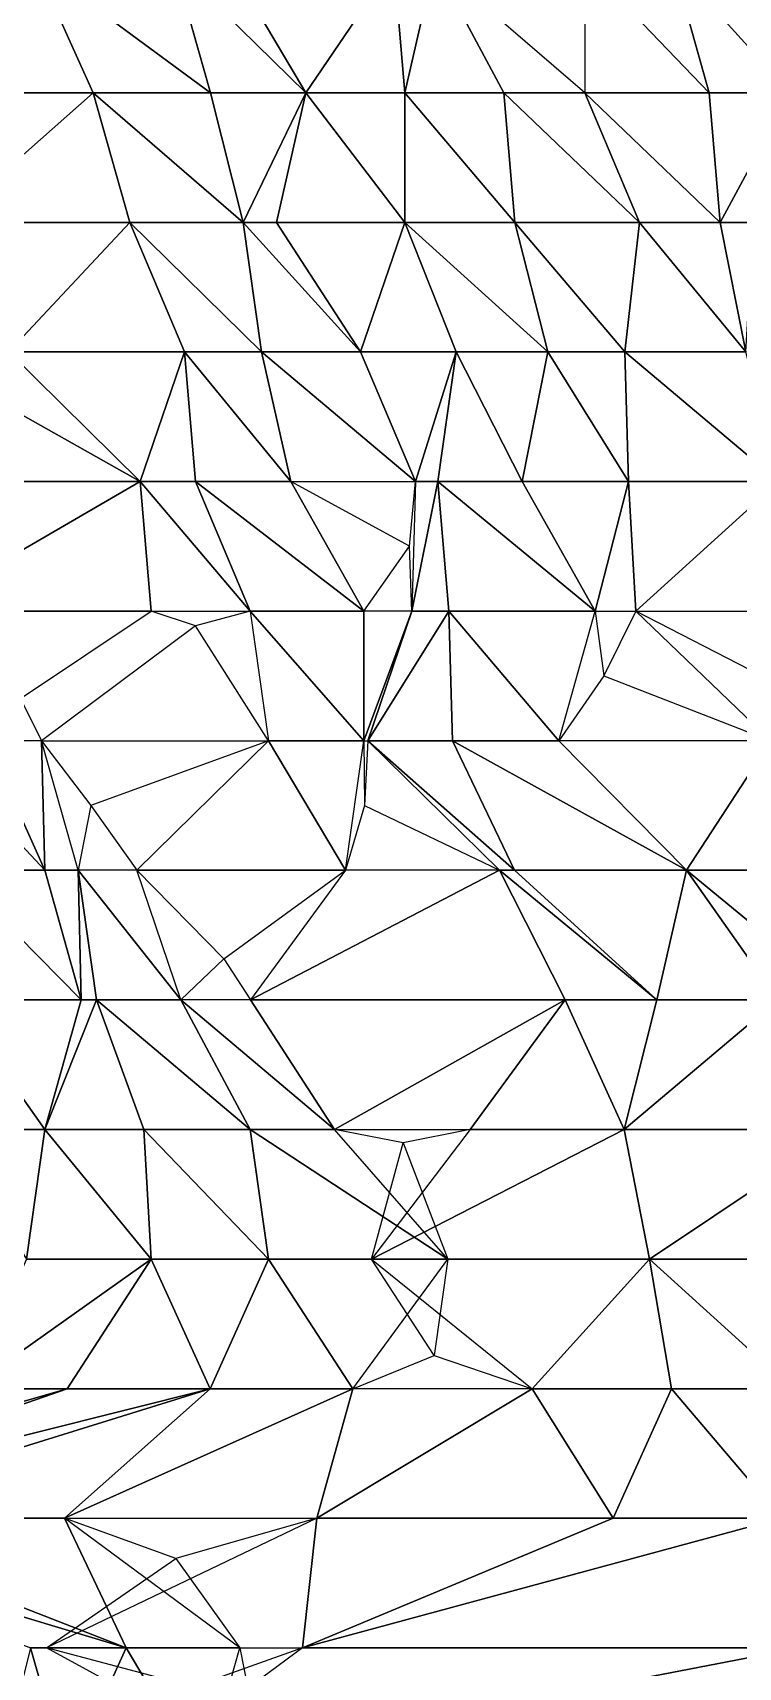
# Model space of a CAD drawing. Header units: metres. Extents: x -317 to 276, y -240 to 234.
# Drawn here: x -45.5 to -12.8, y -42.9 to 32.8 of the extents above; entities that cross this region are included whole.
import ezdxf

# ---------------------------------------------------------------- set-up
doc = ezdxf.new("R2010")
doc.units = ezdxf.units.M

msp = doc.modelspace()

# ---------------------------------------------------------------- linework, layer by layer
for points in [[(-45.408234, 36, -526.2893), (-55.58081, 36, -532.395), (-49.827698, 30, -521.864), (-49.8276, 30.0001, -521.8639)], [(-45.408234, 36, -526.2893), (-49.827698, 30, -521.864), (-42.700897, 30, -521.3335), (-42.700798, 30.0001, -521.3334)], [(-45.408234, 36, -526.2893), (-37.266174, 30, -523.9003), (-38.958282, 36, -526.9977), (-38.958183, 36.0001, -526.99756)], [(-45.408234, 36, -526.2893), (-42.700897, 30, -521.3335), (-37.266174, 30, -523.9003), (-37.266075, 30.0001, -523.9002)], [(-32.84674, 30, -528.32556), (-36.400146, 36, -534.83), (-38.958282, 36, -526.9977), (-38.958183, 36.0001, -526.99756)], [(-32.84674, 30, -528.32556), (-38.958282, 36, -526.9977), (-37.266174, 30, -523.9003), (-37.266075, 30.0001, -523.9002)], [(-28.765717, 36, -533.37024), (-36.400146, 36, -534.83), (-32.84674, 30, -528.32556), (-32.84664, 30.0001, -528.32544)], [(-28.765717, 36, -533.37024), (-32.84674, 30, -528.32556), (-28.258087, 30, -532.44104), (-28.257988, 30.0001, -532.4409)], [(-28.258087, 30, -532.44104), (-26.8844, 36, -542.4415), (-28.765717, 36, -533.37024), (-28.765617, 36.0001, -533.3701)], [(-28.258087, 30, -532.44104), (-23.669434, 30, -536.5565), (-26.8844, 36, -542.4415), (-26.8843, 36.0001, -542.4414)], [(-23.669434, 30, -536.5565), (-19.926819, 30, -542.2207), (-26.8844, 36, -542.4415), (-26.8843, 36.0001, -542.4414)], [(-19.926819, 36, -542.2207), (-14.153687, 30, -544.1681), (-15.845795, 36, -547.26544), (-15.845695, 36.0001, -547.2653)], [(-19.926819, 36, -542.2207), (-19.926819, 30, -542.2207), (-14.153687, 30, -544.1681), (-14.153586, 30.0001, -544.16797)], [(-15.845795, 36, -547.26544), (-10.411072, 30, -549.8323), (-12.610809, 36, -553.85876), (-12.610709, 36.0001, -553.85864)], [(-15.845795, 36, -547.26544), (-14.153687, 30, -544.1681), (-10.411072, 30, -549.8323), (-10.410972, 30.0001, -549.83215)], [(-49.48929, 24, -521.24457), (-42.700897, 30, -521.3335), (-49.827698, 30, -521.864), (-49.8276, 30.0001, -521.8639)], [(-49.48929, 24, -521.24457), (-41.00879, 24, -518.23615), (-42.700897, 30, -521.3335), (-42.700798, 30.0001, -521.3334)], [(-42.700897, 30, -521.3335), (-35.743286, 24, -521.11273), (-37.266174, 30, -523.9003), (-37.266075, 30.0001, -523.9002)], [(-42.700897, 30, -521.3335), (-41.00879, 24, -518.23615), (-35.743286, 24, -521.11273), (-35.743187, 24.0001, -521.1126)], [(-35.743286, 24, -521.11273), (-32.84674, 30, -528.32556), (-37.266174, 30, -523.9003), (-37.266075, 30.0001, -523.9002)], [(-35.743286, 24, -521.11273), (-34.20044, 24, -530.80347), (-32.84674, 30, -528.32556), (-32.84664, 30.0001, -528.32544)], [(-32.84674, 30, -528.32556), (-34.20044, 24, -530.80347), (-28.258087, 24, -532.44104), (-28.257988, 24.0001, -532.4409)], [(-32.84674, 30, -528.32556), (-28.258087, 24, -532.44104), (-28.258087, 30, -532.44104), (-28.257988, 30.0001, -532.4409)], [(-28.258087, 30, -532.44104), (-23.161804, 24, -535.6273), (-23.669434, 30, -536.5565), (-23.669334, 30.0001, -536.5564)], [(-28.258087, 30, -532.44104), (-28.258087, 24, -532.44104), (-23.161804, 24, -535.6273), (-23.161705, 24.0001, -535.6272)], [(-23.669434, 30, -536.5565), (-17.388702, 24, -537.5747), (-19.926819, 30, -542.2207), (-19.92672, 30.0001, -542.2206)], [(-23.669434, 30, -536.5565), (-23.161804, 24, -535.6273), (-17.388702, 24, -537.5747), (-17.388603, 24.0001, -537.5746)], [(-19.926819, 30, -542.2207), (-13.646057, 24, -543.2389), (-14.153687, 30, -544.1681), (-14.153586, 30.0001, -544.16797)], [(-19.926819, 30, -542.2207), (-17.388702, 24, -537.5747), (-13.646057, 24, -543.2389), (-13.645957, 24.0001, -543.2388)], [(-13.646057, 24, -543.2389), (-10.411072, 30, -549.8323), (-14.153687, 30, -544.1681), (-14.153586, 30.0001, -544.16797)], [(-13.646057, 24, -543.2389), (-12.10318, 24, -552.92957), (-10.411072, 30, -549.8323), (-10.410972, 30.0001, -549.83215)], [(-46.612732, 18, -515.97906), (-41.00879, 24, -518.23615), (-49.48929, 24, -521.24457), (-49.48919, 24.0001, -521.24445)], [(-46.612732, 18, -515.97906), (-38.470673, 18, -513.59015), (-41.00879, 24, -518.23615), (-41.00869, 24.0001, -518.236)], [(-41.00879, 24, -518.23615), (-34.897247, 18, -519.564), (-35.743286, 24, -521.11273), (-35.743187, 24.0001, -521.1126)], [(-41.00879, 24, -518.23615), (-38.470673, 18, -513.59015), (-34.897247, 18, -519.564), (-34.89715, 18.0001, -519.5639)], [(-30.308624, 18, -523.67957), (-34.20044, 24, -530.80347), (-35.743286, 24, -521.11273), (-35.743187, 24.0001, -521.1126)], [(-30.308624, 18, -523.67957), (-35.743286, 24, -521.11273), (-34.897247, 18, -519.564), (-34.89715, 18.0001, -519.5639)], [(-28.258087, 24, -532.44104), (-34.20044, 24, -530.80347), (-30.308624, 18, -523.67957), (-30.308525, 18.0001, -523.67944)], [(-28.258087, 24, -532.44104), (-30.308624, 18, -523.67957), (-25.88916, 18, -528.10474), (-25.889061, 18.0001, -528.1046)], [(-28.258087, 24, -532.44104), (-21.638916, 18, -532.8397), (-23.161804, 24, -535.6273), (-23.161705, 24.0001, -535.6272)], [(-28.258087, 24, -532.44104), (-25.88916, 18, -528.10474), (-21.638916, 18, -532.8397), (-21.638817, 18.0001, -532.8396)], [(-23.161804, 24, -535.6273), (-18.065521, 18, -538.8136), (-17.388702, 24, -537.5747), (-17.388603, 24.0001, -537.5746)], [(-23.161804, 24, -535.6273), (-21.638916, 18, -532.8397), (-18.065521, 18, -538.8136), (-18.065422, 18.0001, -538.8135)], [(-17.388702, 24, -537.5747), (-18.065521, 18, -538.8136), (-12.461609, 18, -541.07074), (-12.461509, 18.0001, -541.0706)], [(-17.388702, 24, -537.5747), (-12.461609, 18, -541.07074), (-13.646057, 24, -543.2389), (-13.645957, 24.0001, -543.2388)], [(-12.461609, 18, -541.07074), (-12.10318, 24, -552.92957), (-13.646057, 24, -543.2389), (-13.645957, 24.0001, -543.2388)], [(-40.52121, 12, -504.8286), (-46.612732, 18, -515.97906), (-51.201385, 18, -511.8636), (-51.201286, 18.0001, -511.8635)], [(-40.52121, 12, -504.8286), (-51.201385, 18, -511.8636), (-48.66327, 12, -507.21756), (-48.66317, 12.0001, -507.21747)], [(-38.470673, 18, -513.59015), (-46.612732, 18, -515.97906), (-40.52121, 12, -504.8286), (-40.52111, 12.0001, -504.82852)], [(-38.470673, 18, -513.59015), (-40.52121, 12, -504.8286), (-37.963043, 12, -512.66095), (-37.962944, 12.0001, -512.6608)], [(-38.470673, 18, -513.59015), (-33.54358, 12, -517.0862), (-34.897247, 18, -519.564), (-34.89715, 18.0001, -519.5639)], [(-38.470673, 18, -513.59015), (-37.963043, 12, -512.66095), (-33.54358, 12, -517.0862), (-33.54348, 12.0001, -517.08606)], [(-34.897247, 18, -519.564), (-27.770477, 12, -519.0335), (-30.308624, 18, -523.67957), (-30.308525, 18.0001, -523.67944)], [(-34.897247, 18, -519.564), (-33.54358, 12, -517.0862), (-27.770477, 12, -519.0335), (-27.770378, 12.0001, -519.0334)], [(-27.770477, 12, -519.0335), (-25.88916, 18, -528.10474), (-30.308624, 18, -523.67957), (-30.308525, 18.0001, -523.67944)], [(-27.770477, 12, -519.0335), (-26.735199, 12, -529.65344), (-25.88916, 18, -528.10474), (-25.889061, 18.0001, -528.1046)], [(-25.88916, 18, -528.10474), (-26.735199, 12, -529.65344), (-22.823364, 12, -535.0079), (-22.823265, 12.0001, -535.00775)], [(-25.88916, 18, -528.10474), (-22.823364, 12, -535.0079), (-21.638916, 18, -532.8397), (-21.638817, 18.0001, -532.8396)], [(-21.638916, 18, -532.8397), (-22.823364, 12, -535.0079), (-17.896332, 12, -538.5039), (-17.896233, 12.0001, -538.5038)], [(-21.638916, 18, -532.8397), (-17.896332, 12, -538.5039), (-18.065521, 18, -538.8136), (-18.065422, 18.0001, -538.8135)], [(-18.065521, 18, -538.8136), (-10.938721, 12, -538.2831), (-12.461609, 18, -541.07074), (-12.461509, 18.0001, -541.0706)], [(-18.065521, 18, -538.8136), (-17.896332, 12, -538.5039), (-10.938721, 12, -538.2831), (-10.938621, 12.0001, -538.28296)], [(-50.862976, 6, -511.2441), (-40.01358, 6, -503.8994), (-40.52121, 12, -504.8286), (-40.52111, 12.0001, -504.82852)], [(-50.862976, 6, -511.2441), (-40.52121, 12, -504.8286), (-48.66327, 12, -507.21756), (-48.66317, 12.0001, -507.21747)], [(-40.52121, 12, -504.8286), (-35.424896, 6, -508.0149), (-37.963043, 12, -512.66095), (-37.962944, 12.0001, -512.6608)], [(-40.52121, 12, -504.8286), (-40.01358, 6, -503.8994), (-35.424896, 6, -508.0149), (-35.424797, 6.0001, -508.0148)], [(-30.159393, 6, -510.89148), (-33.54358, 12, -517.0862), (-37.963043, 12, -512.66095), (-37.962944, 12.0001, -512.6608)], [(-30.159393, 6, -510.89148), (-37.963043, 12, -512.66095), (-35.424896, 6, -508.0149), (-35.424797, 6.0001, -508.0148)], [(-30.159393, 6, -510.89148), (-28.04538, 9, -518.9408), (-33.54358, 12, -517.0862), (-33.54348, 12.0001, -517.08606)], [(-27.770477, 12, -519.0335), (-27.939697, 6, -519.34326), (-28.04538, 9, -518.9408), (-28.04528, 9.0001, -518.9407)], [(-27.939697, 6, -519.34326), (-26.22757, 6, -528.72424), (-26.735199, 12, -529.65344), (-26.7351, 12.0001, -529.6533)], [(-27.939697, 6, -519.34326), (-26.735199, 12, -529.65344), (-27.770477, 12, -519.0335), (-27.770378, 12.0001, -519.0334)], [(-19.439209, 6, -528.8132), (-22.823364, 12, -535.0079), (-26.735199, 12, -529.65344), (-26.7351, 12.0001, -529.6533)], [(-19.439209, 6, -528.8132), (-26.735199, 12, -529.65344), (-26.22757, 6, -528.72424), (-26.22747, 6.0001, -528.7241)], [(-19.439209, 6, -528.8132), (-17.896332, 12, -538.5039), (-22.823364, 12, -535.0079), (-22.823265, 12.0001, -535.00775)], [(-19.439209, 6, -528.8132), (-17.557892, 6, -537.8844), (-17.896332, 12, -538.5039), (-17.896233, 12.0001, -538.5038)], [(-17.557892, 6, -537.8844), (-10.938721, 12, -538.2831), (-17.896332, 12, -538.5039), (-17.896233, 12.0001, -538.5038)], [(-17.557892, 6, -537.8844), (-8.908234, 6, -534.5663), (-10.938721, 12, -538.2831), (-10.938621, 12.0001, -538.28296)], [(-50.862976, 6, -511.2441), (-46.065033, 1.959198, -508.71906), (-40.01358, 6, -503.8994), (-40.01348, 6.0001, -503.89932)], [(-37.960968, 5.314285, -506.39966), (-45.089844, 0, -513.19147), (-34.578857, 0, -506.46625), (-34.57876, 0.0001, -506.46616)], [(-35.424896, 6, -508.0149), (-37.960968, 5.314285, -506.39966), (-40.01358, 6, -503.8994), (-40.01348, 6.0001, -503.89932)], [(-35.424896, 6, -508.0149), (-30.159393, 0, -510.89148), (-30.159393, 6, -510.89148), (-30.159294, 6.0001, -510.8914)], [(-35.424896, 6, -508.0149), (-34.578857, 0, -506.46625), (-30.159393, 0, -510.89148), (-30.159294, 0.0001, -510.8914)], [(-30.159393, 0, -510.89148), (-29.970215, 0, -523.06006), (-27.939697, 6, -519.34326), (-27.939598, 6.0001, -519.34314)], [(-30.159393, 0, -510.89148), (-27.939697, 6, -519.34326), (-30.159393, 6, -510.89148), (-30.159294, 6.0001, -510.8914)], [(-29.970215, 0, -523.06006), (-26.05838, 0, -528.4145), (-26.22757, 6, -528.72424), (-26.22747, 6.0001, -528.7241)], [(-29.970215, 0, -523.06006), (-26.22757, 6, -528.72424), (-27.939697, 6, -519.34326), (-27.939598, 6.0001, -519.34314)], [(-26.22757, 6, -528.72424), (-21.131287, 0, -531.9105), (-19.439209, 6, -528.8132), (-19.43911, 6.0001, -528.81305)], [(-26.22757, 6, -528.72424), (-26.05838, 0, -528.4145), (-21.131287, 0, -531.9105), (-21.131187, 0.0001, -531.9104)], [(-19.439209, 6, -528.8132), (-19.03894, 3, -530.7432), (-21.131287, 0, -531.9105), (-21.131187, 0.0001, -531.9104)], [(-11.29718, 0, -526.4242), (-17.557892, 6, -537.8844), (-19.03894, 3, -530.7432), (-19.038841, 3.0001, -530.7431)], [(-11.29718, 0, -526.4242), (-11.739014, 3, -535.6522), (-17.557892, 6, -537.8844), (-17.557793, 6.0001, -537.8843)], [(-46.065033, 1.959198, -508.71906), (-45.089844, 0, -513.19147), (-47.64801, 0, -505.35913), (-47.64791, 0.0001, -505.35904)], [(-50.544556, 0, -498.1463), (-44.940674, -6, -500.40338), (-47.64801, 0, -505.35913), (-47.64791, 0.0001, -505.35904)], [(-50.544556, 0, -498.1463), (-49.190887, -6, -495.66846), (-44.940674, -6, -500.40338), (-44.940575, -5.9999, -500.4033)], [(-44.940674, -6, -500.40338), (-45.089844, 0, -513.19147), (-47.64801, 0, -505.35913), (-47.64791, 0.0001, -505.35904)], [(-44.940674, -6, -500.40338), (-43.397766, -6, -510.09412), (-45.089844, 0, -513.19147), (-45.089745, 0.0001, -513.19135)], [(-43.397766, -6, -510.09412), (-45.089844, 0, -513.19147), (-42.80484, -3, -511.72946), (-42.80474, -2.9999, -511.72937)], [(-34.578857, 0, -506.46625), (-42.80484, -3, -511.72946), (-40.67038, -6, -517.6167), (-40.67028, -5.9999, -517.6166)], [(-34.578857, 0, -506.46625), (-40.67038, -6, -517.6167), (-31.005432, -6, -512.4401), (-31.005333, -5.9999, -512.44)], [(-34.578857, 0, -506.46625), (-31.005432, -6, -512.4401), (-30.159393, 0, -510.89148), (-30.159294, 0.0001, -510.8914)], [(-30.159393, 0, -510.89148), (-30.136383, -3, -512.3754), (-31.005432, -6, -512.4401), (-31.005333, -5.9999, -512.44)], [(-23.878662, -6, -511.9096), (-29.970215, 0, -523.06006), (-30.136383, -3, -512.3754), (-30.136284, -2.9999, -512.3753)], [(-23.181824, -6, -523.149), (-26.05838, 0, -528.4145), (-29.970215, 0, -523.06006), (-29.970116, 0.0001, -523.05994)], [(-23.181824, -6, -523.149), (-29.970215, 0, -523.06006), (-23.878662, -6, -511.9096), (-23.878563, -5.9999, -511.90952)], [(-15.208984, -6, -521.0698), (-21.131287, 0, -531.9105), (-26.05838, 0, -528.4145), (-26.05828, 0.0001, -528.41437)], [(-15.208984, -6, -521.0698), (-26.05838, 0, -528.4145), (-23.181824, -6, -523.149), (-23.181725, -5.9999, -523.14886)], [(-11.29718, 0, -526.4242), (-21.131287, 0, -531.9105), (-15.208984, -6, -521.0698), (-15.208884, -5.9999, -521.0697)], [(-11.29718, 0, -526.4242), (-15.208984, -6, -521.0698), (-10.620331, -6, -525.1853), (-10.620231, -5.9999, -525.1852)], [(-49.190887, -6, -495.66846), (-43.248566, -12, -497.30603), (-44.940674, -6, -500.40338), (-44.940575, -5.9999, -500.4033)], [(-49.190887, -6, -495.66846), (-49.190887, -12, -495.66846), (-43.248566, -12, -497.30603), (-43.248466, -11.9999, -497.30594)], [(-43.248566, -12, -497.30603), (-43.397766, -6, -510.09412), (-44.940674, -6, -500.40338), (-44.940575, -5.9999, -500.4033)], [(-43.248566, -12, -497.30603), (-42.551697, -12, -508.54544), (-43.397766, -6, -510.09412), (-43.397667, -5.9999, -510.09402)], [(-43.397766, -6, -510.09412), (-38.639893, -12, -513.8999), (-40.67038, -6, -517.6167), (-40.67028, -5.9999, -517.6166)], [(-43.397766, -6, -510.09412), (-42.551697, -12, -508.54544), (-38.639893, -12, -513.8999), (-38.639793, -11.9999, -513.8998)], [(-40.67038, -6, -517.6167), (-36.648346, -10.10527, -516.5119), (-31.005432, -6, -512.4401), (-31.005333, -5.9999, -512.44)], [(-35.404877, -12, -520.4933), (-20.832916, -12, -506.33438), (-23.878662, -6, -511.9096), (-23.878563, -5.9999, -511.90952)], [(-35.404877, -12, -520.4933), (-23.878662, -6, -511.9096), (-31.005432, -6, -512.4401), (-31.005333, -5.9999, -512.44)], [(-16.582672, -12, -511.06934), (-23.181824, -6, -523.149), (-23.878662, -6, -511.9096), (-23.878563, -5.9999, -511.90952)], [(-16.582672, -12, -511.06934), (-23.878662, -6, -511.9096), (-20.832916, -12, -506.33438), (-20.832817, -11.9999, -506.3343)], [(-15.208984, -6, -521.0698), (-23.181824, -6, -523.149), (-16.582672, -12, -511.06934), (-16.582573, -11.9999, -511.06924)], [(-15.208984, -6, -521.0698), (-16.582672, -12, -511.06934), (-10.978729, -12, -513.3264), (-10.978629, -11.9999, -513.3263)], [(-7.912994, -12, -520.22955), (-10.620331, -6, -525.1853), (-15.208984, -6, -521.0698), (-15.208884, -5.9999, -521.0697)], [(-7.912994, -12, -520.22955), (-15.208984, -6, -521.0698), (-10.978729, -12, -513.3264), (-10.978629, -11.9999, -513.3263)], [(-36.648346, -10.10527, -516.5119), (-35.404877, -12, -520.4933), (-38.639893, -12, -513.8999), (-38.639793, -11.9999, -513.8998)], [(-49.190887, -12, -495.66846), (-49.529297, -18, -496.2879), (-44.940674, -18, -500.40338), (-44.940575, -17.9999, -500.4033)], [(-49.190887, -12, -495.66846), (-44.940674, -18, -500.40338), (-43.248566, -12, -497.30603), (-43.248466, -11.9999, -497.30594)], [(-44.940674, -18, -500.40338), (-40.35199, -18, -504.5189), (-42.551697, -12, -508.54544), (-42.551598, -11.9999, -508.54535)], [(-44.940674, -18, -500.40338), (-42.551697, -12, -508.54544), (-43.248566, -12, -497.30603), (-43.248466, -11.9999, -497.30594)], [(-35.424896, -18, -508.0149), (-38.639893, -12, -513.8999), (-42.551697, -12, -508.54544), (-42.551598, -11.9999, -508.54535)], [(-35.424896, -18, -508.0149), (-42.551697, -12, -508.54544), (-40.35199, -18, -504.5189), (-40.35189, -17.9999, -504.5188)], [(-31.513062, -18, -513.3693), (-35.404877, -12, -520.4933), (-38.639893, -12, -513.8999), (-38.639793, -11.9999, -513.8998)], [(-31.513062, -18, -513.3693), (-38.639893, -12, -513.8999), (-35.424896, -18, -508.0149), (-35.424797, -17.9999, -508.0148)], [(-31.513062, -18, -513.3693), (-20.832916, -12, -506.33438), (-35.404877, -12, -520.4933), (-35.404778, -11.9999, -520.49316)], [(-31.513062, -18, -513.3693), (-25.23236, -18, -514.3875), (-20.832916, -12, -506.33438), (-20.832817, -11.9999, -506.3343)], [(-20.832916, -12, -506.33438), (-25.23236, -18, -514.3875), (-18.10556, -18, -513.85693), (-18.105461, -17.9999, -513.8568)], [(-20.832916, -12, -506.33438), (-18.10556, -18, -513.85693), (-16.582672, -12, -511.06934), (-16.582573, -11.9999, -511.06924)], [(-18.10556, -18, -513.85693), (-7.932983, -18, -507.7512), (-10.978729, -12, -513.3264), (-10.978629, -11.9999, -513.3263)], [(-18.10556, -18, -513.85693), (-10.978729, -12, -513.3264), (-16.582672, -12, -511.06934), (-16.582573, -11.9999, -511.06924)], [(-49.529297, -18, -496.2879), (-45.786713, -24, -501.9521), (-44.940674, -18, -500.40338), (-44.940575, -17.9999, -500.4033)], [(-44.940674, -18, -500.40338), (-45.786713, -24, -501.9521), (-40.01358, -24, -503.8994), (-40.01348, -23.9999, -503.89932)], [(-44.940674, -18, -500.40338), (-40.01358, -24, -503.8994), (-40.35199, -18, -504.5189), (-40.35189, -17.9999, -504.5188)], [(-40.35199, -18, -504.5189), (-34.578857, -24, -506.46625), (-35.424896, -18, -508.0149), (-35.424797, -17.9999, -508.0148)], [(-40.35199, -18, -504.5189), (-40.01358, -24, -503.8994), (-34.578857, -24, -506.46625), (-34.57876, -23.9999, -506.46616)], [(-26.267609, -24, -503.76758), (-31.513062, -18, -513.3693), (-35.424896, -18, -508.0149), (-35.424797, -17.9999, -508.0148)], [(-26.267609, -24, -503.76758), (-35.424896, -18, -508.0149), (-34.578857, -24, -506.46625), (-34.57876, -23.9999, -506.46616)], [(-25.23236, -18, -514.3875), (-28.337708, -18.620697, -513.81433), (-31.513062, -18, -513.3693), (-31.512962, -17.9999, -513.3692)], [(-29.800995, -24, -522.75037), (-16.921082, -24, -511.6888), (-18.10556, -18, -513.85693), (-18.105461, -17.9999, -513.8568)], [(-29.800995, -24, -522.75037), (-18.10556, -18, -513.85693), (-25.23236, -18, -514.3875), (-25.232262, -17.9999, -514.3874)], [(-16.921082, -24, -511.6888), (-7.932983, -18, -507.7512), (-18.10556, -18, -513.85693), (-18.105461, -17.9999, -513.8568)], [(-16.921082, -24, -511.6888), (-9.455872, -24, -510.53882), (-7.932983, -18, -507.7512), (-7.932883, -17.9999, -507.7511)], [(-28.337708, -18.620697, -513.81433), (-26.267609, -24, -503.76758), (-29.800995, -24, -522.75037), (-29.800896, -23.9999, -522.75024)], [(-48.49405, -30, -506.90784), (-43.905396, -30, -511.02332), (-40.01358, -24, -503.8994), (-40.01348, -23.9999, -503.89932)], [(-48.49405, -30, -506.90784), (-40.01358, -24, -503.8994), (-45.786713, -24, -501.9521), (-45.786613, -23.9999, -501.952)], [(-40.01358, -24, -503.8994), (-43.905396, -30, -511.02332), (-37.286194, -30, -511.422), (-37.286095, -29.9999, -511.4219)], [(-40.01358, -24, -503.8994), (-37.286194, -30, -511.422), (-34.578857, -24, -506.46625), (-34.57876, -23.9999, -506.46616)], [(-34.578857, -24, -506.46625), (-37.286194, -30, -511.422), (-30.667023, -30, -511.82068), (-30.666924, -29.9999, -511.8206)], [(-34.578857, -24, -506.46625), (-30.667023, -30, -511.82068), (-26.267609, -24, -503.76758), (-26.26751, -23.9999, -503.7675)], [(-26.267609, -24, -503.76758), (-26.903015, -28.457153, -511.18814), (-29.800995, -24, -522.75037), (-29.800896, -23.9999, -522.75024)], [(-22.355804, -30, -509.122), (-16.921082, -24, -511.6888), (-29.800995, -24, -522.75037), (-29.800896, -23.9999, -522.75024)], [(-22.355804, -30, -509.122), (-15.905823, -30, -509.83038), (-16.921082, -24, -511.6888), (-16.920982, -23.9999, -511.68872)], [(-16.921082, -24, -511.6888), (-10.30191, -30, -512.08746), (-9.455872, -24, -510.53882), (-9.455771, -23.9999, -510.53873)], [(-16.921082, -24, -511.6888), (-15.905823, -30, -509.83038), (-10.30191, -30, -512.08746), (-10.30181, -29.9999, -512.08734)], [(-26.903015, -28.457153, -511.18814), (-22.355804, -30, -509.122), (-30.667023, -30, -511.82068), (-30.666924, -29.9999, -511.8206)], [(-64.73811, -36, -536.6424), (-61.164703, -36, -542.6163), (-43.905396, -30, -511.02332), (-43.905296, -29.9999, -511.02322)], [(-64.73811, -36, -536.6424), (-43.905396, -30, -511.02332), (-48.49405, -30, -506.90784), (-48.49395, -29.9999, -506.90775)], [(-61.164703, -36, -542.6163), (-56.57602, -36, -546.7318), (-37.286194, -30, -511.422), (-37.286095, -29.9999, -511.4219)], [(-61.164703, -36, -542.6163), (-37.286194, -30, -511.422), (-43.905396, -30, -511.02332), (-43.905296, -29.9999, -511.02322)], [(-37.286194, -30, -511.422), (-56.57602, -36, -546.7318), (-44.034546, -36, -536.28973), (-44.034447, -35.9999, -536.2896)], [(-37.286194, -30, -511.422), (-44.034546, -36, -536.28973), (-30.667023, -30, -511.82068), (-30.666924, -29.9999, -511.8206)], [(-30.667023, -30, -511.82068), (-44.034546, -36, -536.28973), (-32.33914, -36, -527.39636), (-32.339043, -35.9999, -527.39624)], [(-30.667023, -30, -511.82068), (-32.33914, -36, -527.39636), (-22.355804, -30, -509.122), (-22.355705, -29.9999, -509.12192)], [(-22.355804, -30, -509.122), (-32.33914, -36, -527.39636), (-18.61316, -36, -514.78613), (-18.61306, -35.9999, -514.786)], [(-22.355804, -30, -509.122), (-18.61316, -36, -514.78613), (-15.905823, -30, -509.83038), (-15.905723, -29.9999, -509.8303)], [(-15.905823, -30, -509.83038), (-18.61316, -36, -514.78613), (-10.80954, -36, -513.0167), (-10.80944, -35.9999, -513.0166)], [(-15.905823, -30, -509.83038), (-10.80954, -36, -513.0167), (-10.30191, -30, -512.08746), (-10.30181, -29.9999, -512.08734)], [(-41.17801, -42, -518.5459), (-56.57602, -36, -546.7318), (-61.164703, -36, -542.6163), (-61.164604, -35.9999, -542.61615)], [(-41.17801, -42, -518.5459), (-61.164703, -36, -542.6163), (-45.597473, -42, -514.12067), (-45.597374, -41.9999, -514.12054)], [(-44.034546, -36, -536.28973), (-56.57602, -36, -546.7318), (-41.17801, -42, -518.5459), (-41.17791, -41.9999, -518.5458)], [(-32.33914, -36, -527.39636), (-44.860596, -42, -550.3168), (-32.99594, -42, -541.11365), (-32.995842, -41.9999, -541.1135)], [(-32.33914, -36, -527.39636), (-38.87201, -37.86885, -533.0972), (-44.034546, -36, -536.28973), (-44.034447, -35.9999, -536.2896)], [(-44.034546, -36, -536.28973), (-41.17801, -42, -518.5459), (-35.912506, -42, -521.4225), (-35.912407, -41.9999, -521.42236)], [(-32.33914, -36, -527.39636), (-32.99594, -42, -541.11365), (-18.61316, -36, -514.78613), (-18.61306, -35.9999, -514.786)], [(-32.99594, -42, -541.11365), (-9.963501, -42, -511.46802), (-10.80954, -36, -513.0167), (-10.80944, -35.9999, -513.0166)], [(-32.99594, -42, -541.11365), (-10.80954, -36, -513.0167), (-18.61316, -36, -514.78613), (-18.61306, -35.9999, -514.786)], [(-38.87201, -37.86885, -533.0972), (-35.912506, -42, -521.4225), (-44.860596, -42, -550.3168), (-44.860497, -41.9999, -550.31665)], [(-45.597473, -42, -514.12067), (-47.12036, -48, -516.90826), (-43.885345, -48, -523.50165), (-43.885246, -47.9999, -523.5015)], [(-45.597473, -42, -514.12067), (-43.885345, -48, -523.50165), (-41.17801, -42, -518.5459), (-41.17791, -41.9999, -518.5458)], [(-35.912506, -42, -521.4225), (-34.824738, -47.47827, -525.6887), (-44.860596, -42, -550.3168), (-44.860497, -41.9999, -550.31665)], [(-32.99594, -42, -541.11365), (-38.065308, -43.799988, -544.13556), (-44.860596, -42, -550.3168), (-44.860497, -41.9999, -550.31665)], [(-41.17801, -42, -518.5459), (-43.885345, -48, -523.50165), (-37.604614, -48, -524.51984), (-37.604515, -47.9999, -524.5197)], [(-41.17801, -42, -518.5459), (-37.604614, -48, -524.51984), (-35.912506, -42, -521.4225), (-35.912407, -41.9999, -521.42236)], [(-41.11798, -48, -555.9809), (-8.271393, -48, -508.37067), (-9.963501, -42, -511.46802), (-9.963401, -41.9999, -511.46793)], [(-41.11798, -48, -555.9809), (-9.963501, -42, -511.46802), (-32.99594, -42, -541.11365), (-32.995842, -41.9999, -541.1135)]]:
    msp.add_3dface(points)

doc.saveas('drawing.dxf')
